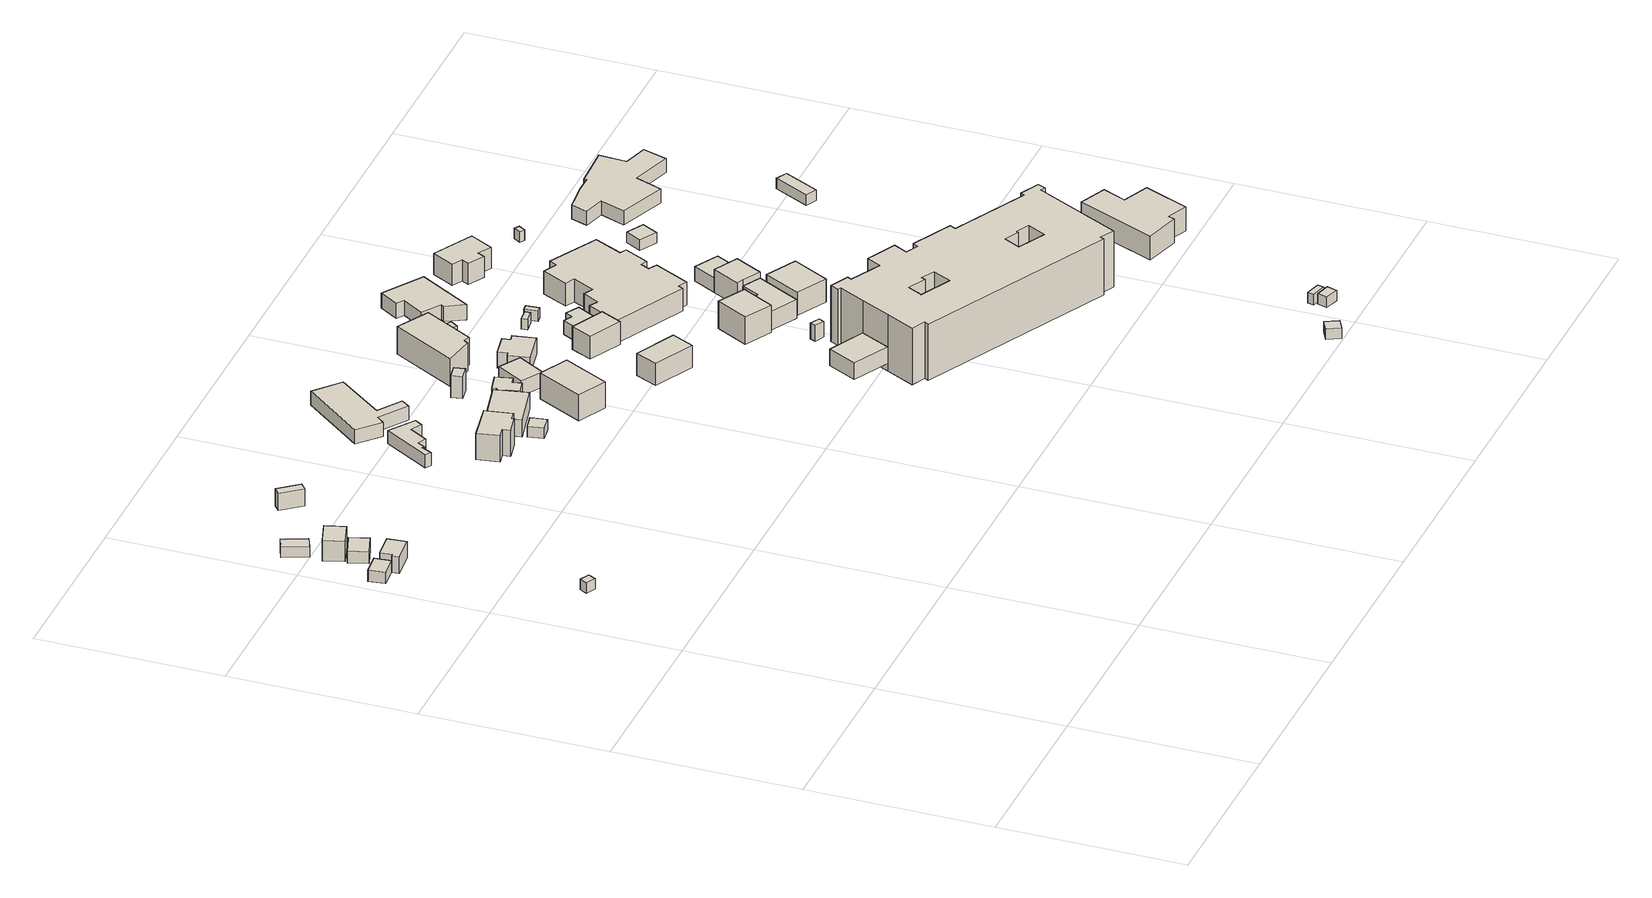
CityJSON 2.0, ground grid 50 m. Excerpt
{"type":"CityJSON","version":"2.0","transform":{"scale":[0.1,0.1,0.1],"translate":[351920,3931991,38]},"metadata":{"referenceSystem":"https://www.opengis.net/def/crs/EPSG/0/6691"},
"CityObjects":{
"building1":{"type":"Building","attributes":{"BuildingIDAttribute.prefecture":"14","BuildingIDAttribute.city":"14153","BuildingDetailAttribute.surveyYear":2015},"geometry":[{"type":"Solid","lod":"1","boundaries":[[[[0,1,2,3]],[[2,4,5,3]],[[1,6,4,2]],[[0,7,6,1]],[[3,5,7,0]],[[4,6,7,5]]]]}]},
"building2":{"type":"Building","attributes":{"usage":"411","measuredHeight":3.7,"storeysAboveGround":1,"BuildingIDAttribute.prefecture":"14","BuildingIDAttribute.city":"14153","BuildingDetailAttribute.totalFloorArea":55.36,"BuildingDetailAttribute.buildingFootprintArea":55.36,"BuildingDetailAttribute.buildingStructureType":"610","BuildingDetailAttribute.buildingStructureOrgType":"2","BuildingDetailAttribute.orgUsage":"10","BuildingDetailAttribute.surveyYear":2015,"BuildingRiverFloodingRiskAttribute.description":"1","BuildingRiverFloodingRiskAttribute.rankOrg":"2","BuildingRiverFloodingRiskAttribute.depth":1.91,"BuildingRiverFloodingRiskAttribute.adminType":"2","BuildingRiverFloodingRiskAttribute.scale":"1","BuildingRiverFloodingRiskAttribute.duration":10.42},"geometry":[{"type":"Solid","lod":"1","boundaries":[[[[8,9,10,11]],[[10,12,13,11]],[[9,14,12,10]],[[8,15,14,9]],[[11,13,15,8]],[[12,14,15,13]]]]}]},
"building3":{"type":"Building","attributes":{"measuredHeight":4.9,"BuildingIDAttribute.prefecture":"14","BuildingIDAttribute.city":"14153","BuildingDetailAttribute.surveyYear":2015,"BuildingRiverFloodingRiskAttribute.description":"1","BuildingRiverFloodingRiskAttribute.rankOrg":"2","BuildingRiverFloodingRiskAttribute.depth":1.72,"BuildingRiverFloodingRiskAttribute.adminType":"2","BuildingRiverFloodingRiskAttribute.scale":"1","BuildingRiverFloodingRiskAttribute.duration":10.42},"geometry":[{"type":"Solid","lod":"1","boundaries":[[[[16,17,18,19,20,21]],[[20,22,23,21]],[[19,24,22,20]],[[18,25,24,19]],[[17,26,25,18]],[[16,27,26,17]],[[21,23,27,16]],[[22,24,25,26,27,23]]]]}]},
"building4":{"type":"Building","attributes":{"usage":"411","measuredHeight":5.5,"storeysAboveGround":2,"BuildingIDAttribute.prefecture":"14","BuildingIDAttribute.city":"14153","BuildingDetailAttribute.totalFloorArea":57.67,"BuildingDetailAttribute.buildingFootprintArea":28.83,"BuildingDetailAttribute.buildingStructureType":"601","BuildingDetailAttribute.buildingStructureOrgType":"1","BuildingDetailAttribute.orgUsage":"10","BuildingDetailAttribute.surveyYear":2015,"BuildingRiverFloodingRiskAttribute.description":"1","BuildingRiverFloodingRiskAttribute.rankOrg":"2","BuildingRiverFloodingRiskAttribute.depth":1.31,"BuildingRiverFloodingRiskAttribute.adminType":"2","BuildingRiverFloodingRiskAttribute.scale":"1","BuildingRiverFloodingRiskAttribute.duration":10.42},"geometry":[{"type":"Solid","lod":"1","boundaries":[[[[28,29,30,31]],[[30,32,33,31]],[[29,34,32,30]],[[28,35,34,29]],[[31,33,35,28]],[[32,34,35,33]]]]}]},
"building5":{"type":"Building","attributes":{"usage":"411","storeysAboveGround":1,"BuildingIDAttribute.prefecture":"14","BuildingIDAttribute.city":"14153","BuildingDetailAttribute.totalFloorArea":25.33,"BuildingDetailAttribute.buildingFootprintArea":25.33,"BuildingDetailAttribute.buildingStructureType":"601","BuildingDetailAttribute.buildingStructureOrgType":"1","BuildingDetailAttribute.orgUsage":"10","BuildingDetailAttribute.surveyYear":2015,"BuildingRiverFloodingRiskAttribute.description":"1","BuildingRiverFloodingRiskAttribute.rankOrg":"2","BuildingRiverFloodingRiskAttribute.depth":1.6,"BuildingRiverFloodingRiskAttribute.adminType":"2","BuildingRiverFloodingRiskAttribute.scale":"1","BuildingRiverFloodingRiskAttribute.duration":14.67},"geometry":[{"type":"Solid","lod":"1","boundaries":[[[[36,37,38,39]],[[38,40,41,39]],[[37,42,40,38]],[[36,43,42,37]],[[39,41,43,36]],[[40,42,43,41]]]]}]},
"building6":{"type":"Building","attributes":{"usage":"411","measuredHeight":6.5,"storeysAboveGround":2,"BuildingIDAttribute.prefecture":"14","BuildingIDAttribute.city":"14153","BuildingDetailAttribute.totalFloorArea":65.7,"BuildingDetailAttribute.buildingFootprintArea":32.85,"BuildingDetailAttribute.buildingStructureType":"601","BuildingDetailAttribute.buildingStructureOrgType":"1","BuildingDetailAttribute.orgUsage":"10","BuildingDetailAttribute.surveyYear":2015,"BuildingRiverFloodingRiskAttribute.description":"1","BuildingRiverFloodingRiskAttribute.rankOrg":"2","BuildingRiverFloodingRiskAttribute.depth":0.8,"BuildingRiverFloodingRiskAttribute.adminType":"2","BuildingRiverFloodingRiskAttribute.scale":"1","BuildingRiverFloodingRiskAttribute.duration":10.42},"geometry":[{"type":"Solid","lod":"1","boundaries":[[[[44,45,46,47]],[[46,48,49,47]],[[45,50,48,46]],[[44,51,50,45]],[[47,49,51,44]],[[48,50,51,49]]]]}]},
"building7":{"type":"Building","attributes":{"measuredHeight":5,"BuildingIDAttribute.prefecture":"14","BuildingIDAttribute.city":"14153","BuildingDetailAttribute.surveyYear":2015,"BuildingRiverFloodingRiskAttribute.description":"1","BuildingRiverFloodingRiskAttribute.rankOrg":"2","BuildingRiverFloodingRiskAttribute.depth":2.19,"BuildingRiverFloodingRiskAttribute.adminType":"2","BuildingRiverFloodingRiskAttribute.scale":"1","BuildingRiverFloodingRiskAttribute.duration":14.67},"geometry":[{"type":"Solid","lod":"1","boundaries":[[[[52,53,54,55]],[[54,56,57,55]],[[53,58,56,54]],[[52,59,58,53]],[[55,57,59,52]],[[56,58,59,57]]]]}]},
"building8":{"type":"Building","attributes":{"measuredHeight":3.9,"BuildingIDAttribute.prefecture":"14","BuildingIDAttribute.city":"14153","BuildingDetailAttribute.surveyYear":2015,"BuildingRiverFloodingRiskAttribute.description":"1","BuildingRiverFloodingRiskAttribute.rankOrg":"2","BuildingRiverFloodingRiskAttribute.depth":2.22,"BuildingRiverFloodingRiskAttribute.adminType":"2","BuildingRiverFloodingRiskAttribute.scale":"1","BuildingRiverFloodingRiskAttribute.duration":17},"geometry":[{"type":"Solid","lod":"1","boundaries":[[[[60,61,62,63,64,65,66,67,68,69]],[[68,70,71,69]],[[67,72,70,68]],[[66,73,72,67]],[[65,74,73,66]],[[64,75,74,65]],[[63,76,75,64]],[[62,77,76,63]],[[61,78,77,62]],[[60,79,78,61]],[[69,71,79,60]],[[70,72,73,74,75,76,77,78,79,71]]]]}]},
"building9":{"type":"Building","attributes":{"usage":"411","measuredHeight":8.1,"storeysAboveGround":2,"BuildingIDAttribute.prefecture":"14","BuildingIDAttribute.city":"14153","BuildingDetailAttribute.totalFloorArea":159.52,"BuildingDetailAttribute.buildingFootprintArea":79.76,"BuildingDetailAttribute.buildingStructureType":"610","BuildingDetailAttribute.buildingStructureOrgType":"2","BuildingDetailAttribute.orgUsage":"10","BuildingDetailAttribute.surveyYear":2015,"BuildingRiverFloodingRiskAttribute.description":"1","BuildingRiverFloodingRiskAttribute.rankOrg":"2","BuildingRiverFloodingRiskAttribute.depth":2.54,"BuildingRiverFloodingRiskAttribute.adminType":"2","BuildingRiverFloodingRiskAttribute.scale":"1","BuildingRiverFloodingRiskAttribute.duration":13.08},"geometry":[{"type":"Solid","lod":"1","boundaries":[[[[80,81,82,83,84,85,86,87]],[[86,88,89,87]],[[85,90,88,86]],[[84,91,90,85]],[[83,92,91,84]],[[82,93,92,83]],[[81,94,93,82]],[[80,95,94,81]],[[87,89,95,80]],[[88,90,91,92,93,94,95,89]]]]}]},
"building10":{"type":"Building","attributes":{"BuildingIDAttribute.prefecture":"14","BuildingIDAttribute.city":"14153","BuildingDetailAttribute.surveyYear":2015,"BuildingRiverFloodingRiskAttribute.description":"1","BuildingRiverFloodingRiskAttribute.rankOrg":"2","BuildingRiverFloodingRiskAttribute.depth":2.02,"BuildingRiverFloodingRiskAttribute.adminType":"2","BuildingRiverFloodingRiskAttribute.scale":"1","BuildingRiverFloodingRiskAttribute.duration":13.08},"geometry":[{"type":"Solid","lod":"1","boundaries":[[[[96,97,98,99]],[[98,100,101,99]],[[97,102,100,98]],[[96,103,102,97]],[[99,101,103,96]],[[100,102,103,101]]]]}]},
"building11":{"type":"Building","attributes":{"measuredHeight":4.3,"BuildingIDAttribute.prefecture":"14","BuildingIDAttribute.city":"14153","BuildingDetailAttribute.surveyYear":2015,"BuildingRiverFloodingRiskAttribute.description":"1","BuildingRiverFloodingRiskAttribute.rankOrg":"2","BuildingRiverFloodingRiskAttribute.depth":2.35,"BuildingRiverFloodingRiskAttribute.adminType":"2","BuildingRiverFloodingRiskAttribute.scale":"1","BuildingRiverFloodingRiskAttribute.duration":16.08},"geometry":[{"type":"Solid","lod":"1","boundaries":[[[[104,105,106,107,108,109,110,111]],[[110,112,113,111]],[[109,114,112,110]],[[108,115,114,109]],[[107,116,115,108]],[[106,117,116,107]],[[105,118,117,106]],[[104,119,118,105]],[[111,113,119,104]],[[112,114,115,116,117,118,119,113]]]]}]},
"building12":{"type":"Building","attributes":{"usage":"411","measuredHeight":7.3,"storeysAboveGround":2,"BuildingIDAttribute.prefecture":"14","BuildingIDAttribute.city":"14153","BuildingDetailAttribute.totalFloorArea":199.77,"BuildingDetailAttribute.buildingFootprintArea":99.88,"BuildingDetailAttribute.buildingStructureType":"601","BuildingDetailAttribute.buildingStructureOrgType":"1","BuildingDetailAttribute.orgUsage":"10","BuildingDetailAttribute.surveyYear":2015,"BuildingRiverFloodingRiskAttribute.description":"1","BuildingRiverFloodingRiskAttribute.rankOrg":"2","BuildingRiverFloodingRiskAttribute.depth":2.36,"BuildingRiverFloodingRiskAttribute.adminType":"2","BuildingRiverFloodingRiskAttribute.scale":"1","BuildingRiverFloodingRiskAttribute.duration":13.08},"geometry":[{"type":"Solid","lod":"1","boundaries":[[[[120,121,122,123]],[[122,124,125,123]],[[121,126,124,122]],[[120,127,126,121]],[[123,125,127,120]],[[124,126,127,125]]]]}]},
"building13":{"type":"Building","attributes":{"measuredHeight":8.2,"BuildingIDAttribute.prefecture":"14","BuildingIDAttribute.city":"14153","BuildingDetailAttribute.surveyYear":2015,"BuildingRiverFloodingRiskAttribute.description":"1","BuildingRiverFloodingRiskAttribute.rankOrg":"2","BuildingRiverFloodingRiskAttribute.depth":2.27,"BuildingRiverFloodingRiskAttribute.adminType":"2","BuildingRiverFloodingRiskAttribute.scale":"1","BuildingRiverFloodingRiskAttribute.duration":15.33},"geometry":[{"type":"Solid","lod":"1","boundaries":[[[[128,129,130,131]],[[130,132,133,131]],[[129,134,132,130]],[[128,135,134,129]],[[131,133,135,128]],[[132,134,135,133]]]]}]},
"building14":{"type":"Building","attributes":{"usage":"411","measuredHeight":4.9,"storeysAboveGround":1,"BuildingIDAttribute.prefecture":"14","BuildingIDAttribute.city":"14153","BuildingDetailAttribute.totalFloorArea":37.63,"BuildingDetailAttribute.buildingFootprintArea":37.63,"BuildingDetailAttribute.buildingStructureType":"610","BuildingDetailAttribute.buildingStructureOrgType":"2","BuildingDetailAttribute.orgUsage":"10","BuildingDetailAttribute.surveyYear":2015,"BuildingRiverFloodingRiskAttribute.description":"1","BuildingRiverFloodingRiskAttribute.rankOrg":"2","BuildingRiverFloodingRiskAttribute.depth":2.28,"BuildingRiverFloodingRiskAttribute.adminType":"2","BuildingRiverFloodingRiskAttribute.scale":"1","BuildingRiverFloodingRiskAttribute.duration":17.17},"geometry":[{"type":"Solid","lod":"1","boundaries":[[[[136,137,138,139,140,141,142,143,144,145]],[[144,146,147,145]],[[143,148,146,144]],[[142,149,148,143]],[[141,150,149,142]],[[140,151,150,141]],[[139,152,151,140]],[[138,153,152,139]],[[137,154,153,138]],[[136,155,154,137]],[[145,147,155,136]],[[146,148,149,150,151,152,153,154,155,147]]]]}]},
"building15":{"type":"Building","attributes":{"measuredHeight":6.4,"BuildingIDAttribute.prefecture":"14","BuildingIDAttribute.city":"14153","BuildingDetailAttribute.surveyYear":2015,"BuildingRiverFloodingRiskAttribute.description":"1","BuildingRiverFloodingRiskAttribute.rankOrg":"2","BuildingRiverFloodingRiskAttribute.depth":2.34,"BuildingRiverFloodingRiskAttribute.adminType":"2","BuildingRiverFloodingRiskAttribute.scale":"1","BuildingRiverFloodingRiskAttribute.duration":17.17},"geometry":[{"type":"Solid","lod":"1","boundaries":[[[[156,157,158,159]],[[158,160,161,159]],[[157,162,160,158]],[[156,163,162,157]],[[159,161,163,156]],[[160,162,163,161]]]]}]},
"building16":{"type":"Building","attributes":{"measuredHeight":4.8,"BuildingIDAttribute.prefecture":"14","BuildingIDAttribute.city":"14153","BuildingDetailAttribute.surveyYear":2015,"BuildingRiverFloodingRiskAttribute.description":"1","BuildingRiverFloodingRiskAttribute.rankOrg":"2","BuildingRiverFloodingRiskAttribute.depth":2.32,"BuildingRiverFloodingRiskAttribute.adminType":"2","BuildingRiverFloodingRiskAttribute.scale":"1","BuildingRiverFloodingRiskAttribute.duration":17.17},"geometry":[{"type":"Solid","lod":"1","boundaries":[[[[164,165,166,167]],[[166,168,169,167]],[[165,170,168,166]],[[164,171,170,165]],[[167,169,171,164]],[[168,170,171,169]]]]}]},
"building17":{"type":"Building","attributes":{"usage":"441","measuredHeight":6.4,"storeysAboveGround":1,"BuildingIDAttribute.prefecture":"14","BuildingIDAttribute.city":"14153","BuildingDetailAttribute.totalFloorArea":81.53,"BuildingDetailAttribute.buildingFootprintArea":81.53,"BuildingDetailAttribute.buildingStructureType":"610","BuildingDetailAttribute.buildingStructureOrgType":"2","BuildingDetailAttribute.orgUsage":"160","BuildingDetailAttribute.surveyYear":2015,"BuildingRiverFloodingRiskAttribute.description":"1","BuildingRiverFloodingRiskAttribute.rankOrg":"2","BuildingRiverFloodingRiskAttribute.depth":2.34,"BuildingRiverFloodingRiskAttribute.adminType":"2","BuildingRiverFloodingRiskAttribute.scale":"1","BuildingRiverFloodingRiskAttribute.duration":16.5},"geometry":[{"type":"Solid","lod":"1","boundaries":[[[[172,173,174,175]],[[174,176,177,175]],[[173,178,176,174]],[[172,179,178,173]],[[175,177,179,172]],[[176,178,179,177]]]]}]},
"building18":{"type":"Building","attributes":{"usage":"441","measuredHeight":8.3,"storeysAboveGround":2,"BuildingIDAttribute.prefecture":"14","BuildingIDAttribute.city":"14153","BuildingDetailAttribute.totalFloorArea":339.79,"BuildingDetailAttribute.buildingFootprintArea":169.89,"BuildingDetailAttribute.buildingStructureType":"610","BuildingDetailAttribute.buildingStructureOrgType":"2","BuildingDetailAttribute.orgUsage":"160","BuildingDetailAttribute.surveyYear":2015,"BuildingRiverFloodingRiskAttribute.description":"1","BuildingRiverFloodingRiskAttribute.rankOrg":"2","BuildingRiverFloodingRiskAttribute.depth":2.08,"BuildingRiverFloodingRiskAttribute.adminType":"2","BuildingRiverFloodingRiskAttribute.scale":"1","BuildingRiverFloodingRiskAttribute.duration":13.5},"geometry":[{"type":"Solid","lod":"1","boundaries":[[[[180,181,182,183,184,185,186,187]],[[186,188,189,187]],[[185,190,188,186]],[[184,191,190,185]],[[183,192,191,184]],[[182,193,192,183]],[[181,194,193,182]],[[180,195,194,181]],[[187,189,195,180]],[[188,190,191,192,193,194,195,189]]]]}]},
"building19":{"type":"Building","attributes":{"measuredHeight":5.3,"BuildingIDAttribute.prefecture":"14","BuildingIDAttribute.city":"14153","BuildingDetailAttribute.surveyYear":2015,"BuildingRiverFloodingRiskAttribute.description":"1","BuildingRiverFloodingRiskAttribute.rankOrg":"2","BuildingRiverFloodingRiskAttribute.depth":2.53,"BuildingRiverFloodingRiskAttribute.adminType":"2","BuildingRiverFloodingRiskAttribute.scale":"1","BuildingRiverFloodingRiskAttribute.duration":17.17},"geometry":[{"type":"Solid","lod":"1","boundaries":[[[[196,197,198,199,200,201,202,203]],[[202,204,205,203]],[[201,206,204,202]],[[200,207,206,201]],[[199,208,207,200]],[[198,209,208,199]],[[197,210,209,198]],[[196,211,210,197]],[[203,205,211,196]],[[204,206,207,208,209,210,211,205]]]]}]},
"building20":{"type":"Building","attributes":{"measuredHeight":13.9,"BuildingIDAttribute.prefecture":"14","BuildingIDAttribute.city":"14153","BuildingDetailAttribute.surveyYear":2015,"BuildingRiverFloodingRiskAttribute.description":"1","BuildingRiverFloodingRiskAttribute.rankOrg":"1","BuildingRiverFloodingRiskAttribute.depth":0.13,"BuildingRiverFloodingRiskAttribute.adminType":"2","BuildingRiverFloodingRiskAttribute.scale":"1","BuildingRiverFloodingRiskAttribute.duration":5},"geometry":[{"type":"Solid","lod":"1","boundaries":[[[[212,213,214,215]],[[214,216,217,215]],[[213,218,216,214]],[[212,219,218,213]],[[215,217,219,212]],[[216,218,219,217]]]]}]},
"building21":{"type":"Building","attributes":{"measuredHeight":6.7,"BuildingIDAttribute.prefecture":"14","BuildingIDAttribute.city":"14153","BuildingDetailAttribute.surveyYear":2015,"BuildingRiverFloodingRiskAttribute.description":"1","BuildingRiverFloodingRiskAttribute.rankOrg":"2","BuildingRiverFloodingRiskAttribute.depth":2.21,"BuildingRiverFloodingRiskAttribute.adminType":"2","BuildingRiverFloodingRiskAttribute.scale":"1","BuildingRiverFloodingRiskAttribute.duration":13.92},"geometry":[{"type":"Solid","lod":"1","boundaries":[[[[220,221,222,223]],[[222,224,225,223]],[[221,226,224,222]],[[220,227,226,221]],[[223,225,227,220]],[[224,226,227,225]]]]}]},
"building22":{"type":"Building","attributes":{"BuildingIDAttribute.prefecture":"14","BuildingIDAttribute.city":"14153","BuildingDetailAttribute.surveyYear":2015,"BuildingRiverFloodingRiskAttribute.description":"1","BuildingRiverFloodingRiskAttribute.rankOrg":"2","BuildingRiverFloodingRiskAttribute.depth":2.28,"BuildingRiverFloodingRiskAttribute.adminType":"2","BuildingRiverFloodingRiskAttribute.scale":"1","BuildingRiverFloodingRiskAttribute.duration":13.5},"geometry":[{"type":"Solid","lod":"1","boundaries":[[[[228,229,230,231]],[[230,232,233,231]],[[229,234,232,230]],[[228,235,234,229]],[[231,233,235,228]],[[232,234,235,233]]]]}]},
"building23":{"type":"Building","attributes":{"BuildingIDAttribute.prefecture":"14","BuildingIDAttribute.city":"14153","BuildingDetailAttribute.surveyYear":2015,"BuildingRiverFloodingRiskAttribute.description":"1","BuildingRiverFloodingRiskAttribute.rankOrg":"2","BuildingRiverFloodingRiskAttribute.depth":2.21,"BuildingRiverFloodingRiskAttribute.adminType":"2","BuildingRiverFloodingRiskAttribute.scale":"1","BuildingRiverFloodingRiskAttribute.duration":13.5},"geometry":[{"type":"Solid","lod":"1","boundaries":[[[[236,237,238,239]],[[238,240,241,239]],[[237,242,240,238]],[[236,243,242,237]],[[239,241,243,236]],[[240,242,243,241]]]]}]},
"building24":{"type":"Building","attributes":{"measuredHeight":6.6,"BuildingIDAttribute.prefecture":"14","BuildingIDAttribute.city":"14153","BuildingDetailAttribute.surveyYear":2015,"BuildingRiverFloodingRiskAttribute.description":"1","BuildingRiverFloodingRiskAttribute.rankOrg":"2","BuildingRiverFloodingRiskAttribute.depth":2.22,"BuildingRiverFloodingRiskAttribute.adminType":"2","BuildingRiverFloodingRiskAttribute.scale":"1","BuildingRiverFloodingRiskAttribute.duration":13.92},"geometry":[{"type":"Solid","lod":"1","boundaries":[[[[244,245,246,247,248,249]],[[248,250,251,249]],[[247,252,250,248]],[[246,253,252,247]],[[245,254,253,246]],[[244,255,254,245]],[[249,251,255,244]],[[250,252,253,254,255,251]]]]}]},
"building25":{"type":"Building","attributes":{"measuredHeight":4.5,"BuildingIDAttribute.prefecture":"14","BuildingIDAttribute.city":"14153","BuildingDetailAttribute.surveyYear":2015,"BuildingRiverFloodingRiskAttribute.description":"1","BuildingRiverFloodingRiskAttribute.rankOrg":"2","BuildingRiverFloodingRiskAttribute.depth":2.42,"BuildingRiverFloodingRiskAttribute.adminType":"2","BuildingRiverFloodingRiskAttribute.scale":"1","BuildingRiverFloodingRiskAttribute.duration":17},"geometry":[{"type":"Solid","lod":"1","boundaries":[[[[256,257,258,259]],[[258,260,261,259]],[[257,262,260,258]],[[256,263,262,257]],[[259,261,263,256]],[[260,262,263,261]]]]}]},
"building26":{"type":"Building","attributes":{"BuildingIDAttribute.prefecture":"14","BuildingIDAttribute.city":"14153","BuildingDetailAttribute.surveyYear":2015,"BuildingRiverFloodingRiskAttribute.description":"1","BuildingRiverFloodingRiskAttribute.rankOrg":"2","BuildingRiverFloodingRiskAttribute.depth":2.58,"BuildingRiverFloodingRiskAttribute.adminType":"2","BuildingRiverFloodingRiskAttribute.scale":"1","BuildingRiverFloodingRiskAttribute.duration":17.67},"geometry":[{"type":"Solid","lod":"1","boundaries":[[[[264,265,266,267]],[[266,268,269,267]],[[265,270,268,266]],[[264,271,270,265]],[[267,269,271,264]],[[268,270,271,269]]]]}]},
"building27":{"type":"Building","attributes":{"measuredHeight":8.1,"BuildingIDAttribute.prefecture":"14","BuildingIDAttribute.city":"14153","BuildingDetailAttribute.surveyYear":2015,"BuildingRiverFloodingRiskAttribute.description":"1","BuildingRiverFloodingRiskAttribute.rankOrg":"2","BuildingRiverFloodingRiskAttribute.depth":2.47,"BuildingRiverFloodingRiskAttribute.adminType":"2","BuildingRiverFloodingRiskAttribute.scale":"1","BuildingRiverFloodingRiskAttribute.duration":14.83},"geometry":[{"type":"Solid","lod":"1","boundaries":[[[[272,273,274,275,276,277]],[[276,278,279,277]],[[275,280,278,276]],[[274,281,280,275]],[[273,282,281,274]],[[272,283,282,273]],[[277,279,283,272]],[[278,280,281,282,283,279]]]]}]},
"building28":{"type":"Building","attributes":{"BuildingIDAttribute.prefecture":"14","BuildingIDAttribute.city":"14153","BuildingDetailAttribute.surveyYear":2015,"BuildingRiverFloodingRiskAttribute.description":"1","BuildingRiverFloodingRiskAttribute.rankOrg":"2","BuildingRiverFloodingRiskAttribute.depth":2.52,"BuildingRiverFloodingRiskAttribute.adminType":"2","BuildingRiverFloodingRiskAttribute.scale":"1","BuildingRiverFloodingRiskAttribute.duration":17.67},"geometry":[{"type":"Solid","lod":"1","boundaries":[[[[284,285,286,287]],[[286,288,289,287]],[[285,290,288,286]],[[284,291,290,285]],[[287,289,291,284]],[[288,290,291,289]]]]}]},
"building29":{"type":"Building","attributes":{"usage":"441","measuredHeight":4.8,"storeysAboveGround":1,"BuildingIDAttribute.prefecture":"14","BuildingIDAttribute.city":"14153","BuildingDetailAttribute.totalFloorArea":164.09,"BuildingDetailAttribute.buildingFootprintArea":164.09,"BuildingDetailAttribute.buildingStructureType":"610","BuildingDetailAttribute.buildingStructureOrgType":"2","BuildingDetailAttribute.orgUsage":"160","BuildingDetailAttribute.surveyYear":2015,"BuildingRiverFloodingRiskAttribute.description":"1","BuildingRiverFloodingRiskAttribute.rankOrg":"2","BuildingRiverFloodingRiskAttribute.depth":2.56,"BuildingRiverFloodingRiskAttribute.adminType":"2","BuildingRiverFloodingRiskAttribute.scale":"1","BuildingRiverFloodingRiskAttribute.duration":18.17},"geometry":[{"type":"Solid","lod":"1","boundaries":[[[[292,293,294,295,296,297,298,299]],[[298,300,301,299]],[[297,302,300,298]],[[296,303,302,297]],[[295,304,303,296]],[[294,305,304,295]],[[293,306,305,294]],[[292,307,306,293]],[[299,301,307,292]],[[300,302,303,304,305,306,307,301]]]]}]},
"building30":{"type":"Building","attributes":{"measuredHeight":7.6,"BuildingIDAttribute.prefecture":"14","BuildingIDAttribute.city":"14153","BuildingDetailAttribute.surveyYear":2015,"BuildingRiverFloodingRiskAttribute.description":"1","BuildingRiverFloodingRiskAttribute.rankOrg":"2","BuildingRiverFloodingRiskAttribute.depth":2.46,"BuildingRiverFloodingRiskAttribute.adminType":"2","BuildingRiverFloodingRiskAttribute.scale":"1","BuildingRiverFloodingRiskAttribute.duration":14.83},"geometry":[{"type":"Solid","lod":"1","boundaries":[[[[308,276,275,309,310,311]],[[310,312,313,311]],[[309,314,312,310]],[[275,315,314,309]],[[276,316,315,275]],[[308,317,316,276]],[[311,313,317,308]],[[312,314,315,316,317,313]]]]}]},
"building31":{"type":"Building","attributes":{"BuildingIDAttribute.prefecture":"14","BuildingIDAttribute.city":"14153","BuildingDetailAttribute.surveyYear":2015},"geometry":[{"type":"Solid","lod":"1","boundaries":[[[[318,319,320,321]],[[320,322,323,321]],[[319,324,322,320]],[[318,325,324,319]],[[321,323,325,318]],[[322,324,325,323]]]]}]},
"building32":{"type":"Building","attributes":{"usage":"441","measuredHeight":7.4,"storeysAboveGround":1,"BuildingIDAttribute.prefecture":"14","BuildingIDAttribute.city":"14153","BuildingDetailAttribute.totalFloorArea":548.2,"BuildingDetailAttribute.buildingFootprintArea":548.2,"BuildingDetailAttribute.buildingStructureType":"610","BuildingDetailAttribute.buildingStructureOrgType":"2","BuildingDetailAttribute.orgUsage":"160","BuildingDetailAttribute.surveyYear":2015,"BuildingRiverFloodingRiskAttribute.description":"1","BuildingRiverFloodingRiskAttribute.rankOrg":"2","BuildingRiverFloodingRiskAttribute.depth":2.2,"BuildingRiverFloodingRiskAttribute.adminType":"2","BuildingRiverFloodingRiskAttribute.scale":"1","BuildingRiverFloodingRiskAttribute.duration":17.92},"geometry":[{"type":"Solid","lod":"1","boundaries":[[[[326,327,328,329,330,331,332,333,334,335,336,337,338,339,340,341,342,343,344,345]],[[344,346,347,345]],[[343,348,346,344]],[[342,349,348,343]],[[341,350,349,342]],[[340,351,350,341]],[[339,352,351,340]],[[338,353,352,339]],[[337,354,353,338]],[[336,355,354,337]],[[335,356,355,336]],[[334,357,356,335]],[[333,358,357,334]],[[332,359,358,333]],[[331,360,359,332]],[[330,361,360,331]],[[329,362,361,330]],[[328,363,362,329]],[[327,364,363,328]],[[326,365,364,327]],[[345,347,365,326]],[[346,348,349,350,351,352,353,354,355,356,357,358,359,360,361,362,363,364,365,347]]]]}]},
"building33":{"type":"Building","attributes":{"usage":"422","measuredHeight":17.4,"storeysAboveGround":4,"BuildingIDAttribute.prefecture":"14","BuildingIDAttribute.city":"14153","BuildingDetailAttribute.totalFloorArea":7893,"BuildingDetailAttribute.buildingFootprintArea":1973.25,"BuildingDetailAttribute.buildingStructureType":"610","BuildingDetailAttribute.buildingStructureOrgType":"2","BuildingDetailAttribute.orgUsage":"137","BuildingDetailAttribute.surveyYear":2015,"BuildingRiverFloodingRiskAttribute.description":"1","BuildingRiverFloodingRiskAttribute.rankOrg":"1","BuildingRiverFloodingRiskAttribute.depth":0.33,"BuildingRiverFloodingRiskAttribute.adminType":"2","BuildingRiverFloodingRiskAttribute.scale":"1","BuildingRiverFloodingRiskAttribute.duration":3.67},"geometry":[{"type":"Solid","lod":"1","boundaries":[[[[366,367,368,369,370,371,372,373,374,375,376,377,378,379,380,381,382,383,384,385,386,387,388,389,390,391],[392,393,394,395,396,397],[398,399,400,401,402,403]],[[390,404,405,391]],[[389,406,404,390]],[[388,407,406,389]],[[387,408,407,388]],[[386,409,408,387]],[[385,410,409,386]],[[384,411,410,385]],[[383,412,411,384]],[[382,413,412,383]],[[381,414,413,382]],[[380,415,414,381]],[[379,416,415,380]],[[378,417,416,379]],[[377,418,417,378]],[[376,419,418,377]],[[375,420,419,376]],[[374,421,420,375]],[[373,422,421,374]],[[372,423,422,373]],[[371,424,423,372]],[[370,425,424,371]],[[369,426,425,370]],[[368,427,426,369]],[[367,428,427,368]],[[366,429,428,367]],[[391,405,429,366]],[[396,430,431,397]],[[395,432,430,396]],[[394,433,432,395]],[[393,434,433,394]],[[392,435,434,393]],[[397,431,435,392]],[[402,436,437,403]],[[401,438,436,402]],[[400,439,438,401]],[[399,440,439,400]],[[398,441,440,399]],[[403,437,441,398]],[[404,406,407,408,409,410,411,412,413,414,415,416,417,418,419,420,421,422,423,424,425,426,427,428,429,405],[430,432,433,434,435,431],[436,438,439,440,441,437]]]]}]},
"building34":{"type":"Building","attributes":{"usage":"401","measuredHeight":6.8,"storeysAboveGround":1,"BuildingIDAttribute.prefecture":"14","BuildingIDAttribute.city":"14153","BuildingDetailAttribute.totalFloorArea":266.33,"BuildingDetailAttribute.buildingFootprintArea":266.33,"BuildingDetailAttribute.buildingStructureType":"610","BuildingDetailAttribute.buildingStructureOrgType":"2","BuildingDetailAttribute.orgUsage":"61","BuildingDetailAttribute.surveyYear":2015,"BuildingRiverFloodingRiskAttribute.description":"1","BuildingRiverFloodingRiskAttribute.rankOrg":"2","BuildingRiverFloodingRiskAttribute.depth":2.2,"BuildingRiverFloodingRiskAttribute.adminType":"2","BuildingRiverFloodingRiskAttribute.scale":"1","BuildingRiverFloodingRiskAttribute.duration":14.83},"geometry":[{"type":"Solid","lod":"1","boundaries":[[[[442,443,444,445]],[[444,446,447,445]],[[443,448,446,444]],[[442,449,448,443]],[[445,447,449,442]],[[446,448,449,447]]]]}]},
"building35":{"type":"Building","attributes":{"usage":"441","measuredHeight":7.2,"storeysAboveGround":1,"BuildingIDAttribute.prefecture":"14","BuildingIDAttribute.city":"14153","BuildingDetailAttribute.totalFloorArea":215.56,"BuildingDetailAttribute.buildingFootprintArea":215.56,"BuildingDetailAttribute.buildingStructureType":"610","BuildingDetailAttribute.buildingStructureOrgType":"2","BuildingDetailAttribute.orgUsage":"160","BuildingDetailAttribute.surveyYear":2015,"BuildingRiverFloodingRiskAttribute.description":"1","BuildingRiverFloodingRiskAttribute.rankOrg":"2","BuildingRiverFloodingRiskAttribute.depth":2.32,"BuildingRiverFloodingRiskAttribute.adminType":"2","BuildingRiverFloodingRiskAttribute.scale":"1","BuildingRiverFloodingRiskAttribute.duration":14.83},"geometry":[{"type":"Solid","lod":"1","boundaries":[[[[450,451,452,453,454]],[[453,455,456,454]],[[452,457,455,453]],[[451,458,457,452]],[[450,459,458,451]],[[454,456,459,450]],[[455,457,458,459,456]]]]}]},
"building36":{"type":"Building","attributes":{"measuredHeight":6.5,"BuildingIDAttribute.prefecture":"14","BuildingIDAttribute.city":"14153","BuildingDetailAttribute.surveyYear":2015,"BuildingRiverFloodingRiskAttribute.description":"1","BuildingRiverFloodingRiskAttribute.rankOrg":"2","BuildingRiverFloodingRiskAttribute.depth":2.32,"BuildingRiverFloodingRiskAttribute.adminType":"2","BuildingRiverFloodingRiskAttribute.scale":"1","BuildingRiverFloodingRiskAttribute.duration":14.83},"geometry":[{"type":"Solid","lod":"1","boundaries":[[[[460,461,462,463]],[[462,464,465,463]],[[461,466,464,462]],[[460,467,466,461]],[[463,465,467,460]],[[464,466,467,465]]]]}]},
"building37":{"type":"Building","attributes":{"usage":"411","measuredHeight":7.7,"storeysAboveGround":1,"BuildingIDAttribute.prefecture":"14","BuildingIDAttribute.city":"14153","BuildingDetailAttribute.totalFloorArea":120.72,"BuildingDetailAttribute.buildingFootprintArea":120.72,"BuildingDetailAttribute.buildingStructureType":"601","BuildingDetailAttribute.buildingStructureOrgType":"1","BuildingDetailAttribute.orgUsage":"10","BuildingDetailAttribute.surveyYear":2015,"BuildingRiverFloodingRiskAttribute.description":"1","BuildingRiverFloodingRiskAttribute.rankOrg":"2","BuildingRiverFloodingRiskAttribute.depth":2.39,"BuildingRiverFloodingRiskAttribute.adminType":"2","BuildingRiverFloodingRiskAttribute.scale":"1","BuildingRiverFloodingRiskAttribute.duration":18.17},"geometry":[{"type":"Solid","lod":"1","boundaries":[[[[468,469,470,471,472,473,474,475]],[[474,476,477,475]],[[473,478,476,474]],[[472,479,478,473]],[[471,480,479,472]],[[470,481,480,471]],[[469,482,481,470]],[[468,483,482,469]],[[475,477,483,468]],[[476,478,479,480,481,482,483,477]]]]}]},
"building38":{"type":"Building","attributes":{"BuildingIDAttribute.prefecture":"14","BuildingIDAttribute.city":"14153","BuildingDetailAttribute.surveyYear":2015},"geometry":[{"type":"Solid","lod":"1","boundaries":[[[[484,485,486,487]],[[486,488,489,487]],[[485,490,488,486]],[[484,491,490,485]],[[487,489,491,484]],[[488,490,491,489]]]]}]},
"building39":{"type":"Building","attributes":{"BuildingIDAttribute.prefecture":"14","BuildingIDAttribute.city":"14153","BuildingDetailAttribute.surveyYear":2015},"geometry":[{"type":"Solid","lod":"1","boundaries":[[[[492,493,494,495]],[[494,496,497,495]],[[493,498,496,494]],[[492,499,498,493]],[[495,497,499,492]],[[496,498,499,497]]]]}]},
"building40":{"type":"Building","attributes":{"BuildingIDAttribute.prefecture":"14","BuildingIDAttribute.city":"14153","BuildingDetailAttribute.surveyYear":2015,"BuildingRiverFloodingRiskAttribute.description":"1","BuildingRiverFloodingRiskAttribute.rankOrg":"2","BuildingRiverFloodingRiskAttribute.depth":2.27,"BuildingRiverFloodingRiskAttribute.adminType":"2","BuildingRiverFloodingRiskAttribute.scale":"1","BuildingRiverFloodingRiskAttribute.duration":13.67},"geometry":[{"type":"Solid","lod":"1","boundaries":[[[[500,501,502,503]],[[502,504,505,503]],[[501,506,504,502]],[[500,507,506,501]],[[503,505,507,500]],[[504,506,507,505]]]]}]},
"building41":{"type":"Building","attributes":{"BuildingIDAttribute.prefecture":"14","BuildingIDAttribute.city":"14153","BuildingDetailAttribute.surveyYear":2015,"BuildingRiverFloodingRiskAttribute.description":"1","BuildingRiverFloodingRiskAttribute.rankOrg":"2","BuildingRiverFloodingRiskAttribute.depth":2.45,"BuildingRiverFloodingRiskAttribute.adminType":"2","BuildingRiverFloodingRiskAttribute.scale":"1","BuildingRiverFloodingRiskAttribute.duration":20.92},"geometry":[{"type":"Solid","lod":"1","boundaries":[[[[508,509,510,511]],[[510,512,513,511]],[[509,514,512,510]],[[508,515,514,509]],[[511,513,515,508]],[[512,514,515,513]]]]}]},
"building42":{"type":"Building","attributes":{"usage":"401","measuredHeight":9,"storeysAboveGround":1,"BuildingIDAttribute.prefecture":"14","BuildingIDAttribute.city":"14153","BuildingDetailAttribute.totalFloorArea":241.78,"BuildingDetailAttribute.buildingFootprintArea":241.78,"BuildingDetailAttribute.buildingStructureType":"610","BuildingDetailAttribute.buildingStructureOrgType":"2","BuildingDetailAttribute.orgUsage":"61","BuildingDetailAttribute.surveyYear":2015,"BuildingRiverFloodingRiskAttribute.description":"1","BuildingRiverFloodingRiskAttribute.rankOrg":"2","BuildingRiverFloodingRiskAttribute.depth":2.51,"BuildingRiverFloodingRiskAttribute.adminType":"2","BuildingRiverFloodingRiskAttribute.scale":"1","BuildingRiverFloodingRiskAttribute.duration":17.25},"geometry":[{"type":"Solid","lod":"1","boundaries":[[[[516,517,518,519,520,521,522,523]],[[522,524,525,523]],[[521,526,524,522]],[[520,527,526,521]],[[519,528,527,520]],[[518,529,528,519]],[[517,530,529,518]],[[516,531,530,517]],[[523,525,531,516]],[[524,526,527,528,529,530,531,525]]]]}]},
"building43":{"type":"Building","attributes":{"usage":"431","measuredHeight":4.7,"storeysAboveGround":1,"BuildingIDAttribute.prefecture":"14","BuildingIDAttribute.city":"14153","BuildingDetailAttribute.totalFloorArea":318.04,"BuildingDetailAttribute.buildingFootprintArea":318.04,"BuildingDetailAttribute.buildingStructureType":"610","BuildingDetailAttribute.buildingStructureOrgType":"2","BuildingDetailAttribute.orgUsage":"143","BuildingDetailAttribute.surveyYear":2015,"BuildingRiverFloodingRiskAttribute.description":"1","BuildingRiverFloodingRiskAttribute.rankOrg":"2","BuildingRiverFloodingRiskAttribute.depth":2.65,"BuildingRiverFloodingRiskAttribute.adminType":"2","BuildingRiverFloodingRiskAttribute.scale":"1","BuildingRiverFloodingRiskAttribute.duration":22.42},"geometry":[{"type":"Solid","lod":"1","boundaries":[[[[532,533,534,535,536,537,538,539,540,541,542,543,544]],[[543,545,546,544]],[[542,547,545,543]],[[541,548,547,542]],[[540,549,548,541]],[[539,550,549,540]],[[538,551,550,539]],[[537,552,551,538]],[[536,553,552,537]],[[535,554,553,536]],[[534,555,554,535]],[[533,556,555,534]],[[532,557,556,533]],[[544,546,557,532]],[[545,547,548,549,550,551,552,553,554,555,556,557,546]]]]}]},
"building44":{"type":"Building","attributes":{"BuildingIDAttribute.prefecture":"14","BuildingIDAttribute.city":"14153","BuildingDetailAttribute.surveyYear":2015,"BuildingRiverFloodingRiskAttribute.description":"1","BuildingRiverFloodingRiskAttribute.rankOrg":"2","BuildingRiverFloodingRiskAttribute.depth":2.56,"BuildingRiverFloodingRiskAttribute.adminType":"2","BuildingRiverFloodingRiskAttribute.scale":"1","BuildingRiverFloodingRiskAttribute.duration":19.67},"geometry":[{"type":"Solid","lod":"1","boundaries":[[[[558,559,560,561]],[[560,562,563,561]],[[559,564,562,560]],[[558,565,564,559]],[[561,563,565,558]],[[562,564,565,563]]]]}]}
},
"vertices":[
[115,1269,62],[89,1283,62],[100,1303,62],[126,1290,62],[100,1303,92],[126,1290,92],[89,1283,92],[115,1269,92],
[63,1778,32],[6,1772,32],[1,1817,32],[58,1823,32],[1,1817,64],[58,1823,64],[6,1772,64],[63,1778,64],
[136,1765,32],[61,1758,32],[59,1777,32],[66,1778,32],[63,1810,32],[131,1817,32],[63,1810,79],[131,1817,79],[66,1778,79],[59,1777,79],[61,1758,79],[136,1765,79],
[74,1841,35],[58,1892,35],[119,1912,35],[136,1861,35],[119,1912,69],[136,1861,69],[58,1892,69],[74,1841,69],
[53,1988,35],[26,2053,35],[59,2067,35],[86,2002,35],[59,2067,65],[86,2002,65],[26,2053,65],[53,1988,65],
[113,1974,35],[129,1920,35],[63,1899,35],[46,1953,35],[63,1899,93],[46,1953,93],[129,1920,93],[113,1974,93],
[275,2083,32],[232,2136,32],[250,2151,32],[293,2098,32],[250,2151,81],[293,2098,81],[232,2136,81],[275,2083,81],
[688,1950,30],[674,1929,30],[644,1944,30],[615,1896,30],[592,1907,30],[580,1885,30],[575,1890,30],[561,1862,30],[545,1871,30],[620,1997,30],[545,1871,67],[620,1997,67],[561,1862,67],[575,1890,67],[580,1885,67],[592,1907,67],[615,1896,67],[644,1944,67],[674,1929,67],[688,1950,67],
[736,1791,27],[749,1718,27],[725,1714,27],[726,1707,27],[672,1697,27],[669,1717,27],[640,1712,27],[629,1771,27],[640,1712,102],[629,1771,102],[669,1717,102],[672,1697,102],[726,1707,102],[725,1714,102],[749,1718,102],[736,1791,102],
[814,1654,31],[773,1647,31],[765,1689,31],[807,1697,31],[765,1689,61],[807,1697,61],[773,1647,61],[814,1654,61],
[789,2176,30],[693,2053,30],[757,2010,30],[739,1987,30],[664,2039,30],[647,2019,30],[590,2071,30],[721,2234,30],[590,2071,70],[721,2234,70],[647,2019,70],[664,2039,70],[739,1987,70],[757,2010,70],[693,2053,70],[789,2176,70],
[895,1730,27],[768,1702,27],[749,1791,27],[876,1819,27],[749,1791,75],[876,1819,75],[768,1702,75],[895,1730,75],
[881,1598,30],[944,1722,30],[1023,1682,30],[960,1558,30],[1023,1682,104],[960,1558,104],[944,1722,104],[881,1598,104],
[943,1840,28],[954,1796,28],[934,1791,28],[940,1767,28],[904,1758,28],[895,1792,28],[885,1790,28],[880,1813,28],[894,1816,28],[891,1828,28],[894,1816,68],[891,1828,68],[880,1813,68],[885,1790,68],[895,1792,68],[904,1758,68],[940,1767,68],[934,1791,68],[954,1796,68],[943,1840,68],
[877,1929,28],[915,1936,28],[920,1906,28],[882,1900,28],[920,1906,90],[882,1900,90],[915,1936,90],[877,1929,90],
[942,1770,28],[986,1845,28],[1044,1811,28],[1000,1736,28],[1044,1811,71],[1000,1736,71],[986,1845,71],[942,1770,71],
[1131,1541,28],[1242,1487,28],[1213,1427,28],[1102,1481,28],[1213,1427,91],[1102,1481,91],[1242,1487,91],[1131,1541,91],
[1019,2121,28],[1033,2114,28],[1090,2082,28],[1107,2073,28],[1033,1939,28],[1015,1946,28],[1007,1933,28],[924,1948,28],[1007,1933,107],[924,1948,107],[1015,1946,107],[1033,1939,107],[1107,2073,107],[1090,2082,107],[1033,2114,107],[1019,2121,107],
[1051,1787,26],[1041,1844,26],[1052,1846,26],[1047,1872,26],[1109,1883,26],[1113,1861,26],[1130,1865,26],[1142,1804,26],[1130,1865,72],[1142,1804,72],[1113,1861,72],[1109,1883,72],[1047,1872,72],[1052,1846,72],[1041,1844,72],[1051,1787,72],
[1263,1025,51],[1303,1104,51],[1402,1055,51],[1362,975,51],[1402,1055,98],[1362,975,98],[1303,1104,98],[1263,1025,98],
[1185,1728,31],[1275,1684,31],[1247,1627,31],[1157,1671,31],[1247,1627,96],[1157,1671,96],[1275,1684,96],[1185,1728,96],
[1073,2099,30],[1082,2116,30],[1116,2097,30],[1106,2080,30],[1116,2097,60],[1106,2080,60],[1082,2116,60],[1073,2099,60],
[1147,2013,28],[1109,2036,28],[1122,2057,28],[1161,2034,28],[1122,2057,58],[1161,2034,58],[1109,2036,58],[1147,2013,58],
[1217,1718,29],[1246,1773,29],[1270,1761,29],[1281,1781,29],[1317,1761,29],[1277,1686,29],[1317,1761,68],[1277,1686,68],[1281,1781,68],[1270,1761,68],[1246,1773,68],[1217,1718,68],
[1456,1176,28],[1431,1189,28],[1438,1204,28],[1464,1191,28],[1438,1204,73],[1464,1191,73],[1431,1189,73],[1456,1176,73],
[1237,1864,27],[1235,1880,27],[1269,1883,27],[1270,1868,27],[1269,1883,57],[1270,1868,57],[1235,1880,57],[1237,1864,57],
[1359,1344,27],[1406,1431,27],[1480,1391,27],[1475,1382,27],[1437,1311,27],[1433,1304,27],[1437,1311,105],[1433,1304,105],[1475,1382,105],[1480,1391,105],[1406,1431,105],[1359,1344,105],
[1282,1890,25],[1298,1892,25],[1302,1857,25],[1286,1855,25],[1302,1857,55],[1286,1855,55],[1298,1892,55],[1282,1890,55],
[1173,2181,28],[1206,2232,28],[1313,2162,28],[1228,2018,28],[1201,2068,28],[1206,2076,28],[1155,2109,28],[1194,2168,28],[1155,2109,71],[1194,2168,71],[1206,2076,71],[1201,2068,71],[1228,2018,71],[1313,2162,71],[1206,2232,71],[1173,2181,71],
[1517,1269,27],[1506,1366,27],[1531,1414,27],[1580,1388,27],[1531,1414,80],[1580,1388,80],[1506,1366,80],[1475,1382,80],[1437,1311,80],[1517,1269,80],
[1902,39,9],[1934,55,9],[1951,20,9],[1920,4,9],[1951,20,39],[1920,4,39],[1934,55,39],[1902,39,39],
[1258,1641,24],[1301,1727,24],[1325,1714,24],[1348,1759,24],[1374,1746,24],[1403,1804,24],[1377,1817,24],[1412,1887,24],[1449,1869,24],[1460,1890,24],[1594,1819,24],[1557,1743,24],[1575,1734,24],[1542,1668,24],[1524,1676,24],[1512,1652,24],[1535,1640,24],[1486,1543,24],[1462,1555,24],[1456,1542,24],[1462,1555,89],[1456,1542,89],[1486,1543,89],[1535,1640,89],[1512,1652,89],[1524,1676,89],[1542,1668,89],[1575,1734,89],[1557,1743,89],[1594,1819,89],[1460,1890,89],[1449,1869,89],[1412,1887,89],[1377,1817,89],[1403,1804,89],[1374,1746,89],[1348,1759,89],[1325,1714,89],[1301,1727,89],[1258,1641,89],
[1569,1073,29],[1589,1112,29],[1670,1072,29],[1651,1035,29],[1685,1018,29],[1693,1032,29],[1803,977,29],[1794,961,29],[1999,858,29],[2004,869,29],[2057,843,29],[2047,822,29],[2035,828,29],[1919,596,29],[1881,615,29],[1876,606,29],[1355,867,29],[1361,878,29],[1323,897,29],[1362,975,29],[1402,1055,29],[1438,1125,29],[1430,1129,29],[1441,1152,29],[1491,1127,29],[1485,1116,29],[1563,889,29],[1588,939,29],[1552,957,29],[1547,947,29],[1499,972,29],[1478,931,29],[1844,748,29],[1869,798,29],[1833,816,29],[1830,810,29],[1791,830,29],[1769,786,29],[1491,1127,190],[1485,1116,190],[1441,1152,190],[1430,1129,190],[1438,1125,190],[1402,1055,190],[1362,975,190],[1323,897,190],[1361,878,190],[1355,867,190],[1876,606,190],[1881,615,190],[1919,596,190],[2035,828,190],[2047,822,190],[2057,843,190],[2004,869,190],[1999,858,190],[1794,961,190],[1803,977,190],[1693,1032,190],[1685,1018,190],[1651,1035,190],[1670,1072,190],[1589,1112,190],[1569,1073,190],[1499,972,190],[1478,931,190],[1547,947,190],[1552,957,190],[1588,939,190],[1563,889,190],[1791,830,190],[1769,786,190],[1830,810,190],[1833,816,190],[1869,798,190],[1844,748,190],
[1527,1272,28],[1579,1371,28],[1663,1327,28],[1611,1228,28],[1663,1327,94],[1611,1228,94],[1579,1371,94],[1527,1272,94],
[1580,1388,30],[1531,1414,30],[1514,1423,30],[1553,1497,30],[1619,1462,30],[1553,1497,97],[1619,1462,97],[1514,1423,97],[1531,1414,97],[1580,1388,97],
[1553,1497,31],[1586,1560,31],[1652,1525,31],[1619,1462,31],[1652,1525,72],[1619,1462,72],[1586,1560,72],[1553,1497,72],
[1397,2168,28],[1506,2109,28],[1472,2046,28],[1436,2066,28],[1427,2048,28],[1382,2072,28],[1392,2092,28],[1364,2107,28],[1392,2092,88],[1364,2107,88],[1382,2072,88],[1427,2048,88],[1436,2066,88],[1472,2046,88],[1506,2109,88],[1397,2168,88],
[2080,77,9],[2042,88,9],[2049,114,9],[2088,104,9],[2049,114,39],[2088,104,39],[2042,88,39],[2080,77,39],
[2040,121,10],[2045,139,10],[2086,128,10],[2081,110,10],[2086,128,40],[2081,110,40],[2045,139,40],[2040,121,40],
[1608,2023,29],[1619,2041,29],[1632,2033,29],[1621,2015,29],[1632,2033,59],[1621,2015,59],[1619,2041,59],[1608,2023,59],
[1745,1753,29],[1722,1710,29],[1674,1735,29],[1698,1779,29],[1674,1735,59],[1698,1779,59],[1722,1710,59],[1745,1753,59],
[2159,770,28],[2233,738,28],[2206,675,28],[2278,644,28],[2227,523,28],[2172,547,28],[2165,530,28],[2069,557,28],[2165,530,96],[2069,557,96],[2172,547,96],[2227,523,96],[2278,644,96],[2206,675,96],[2233,738,96],[2159,770,96],
[1779,1817,24],[1805,1884,24],[1747,1900,24],[1762,1945,24],[1837,1952,24],[1884,1952,24],[1884,1959,24],[2001,1964,24],[1998,1890,24],[2064,1871,24],[2043,1804,24],[1934,1841,24],[1907,1768,24],[1934,1841,64],[1907,1768,64],[2043,1804,64],[2064,1871,64],[1998,1890,64],[2001,1964,64],[1884,1959,64],[1884,1952,64],[1837,1952,64],[1762,1945,64],[1747,1900,64],[1805,1884,64],[1779,1817,64],
[2014,1430,28],[2061,1525,28],[2091,1510,28],[2044,1415,28],[2091,1510,58],[2044,1415,58],[2061,1525,58],[2014,1430,58]
]}
